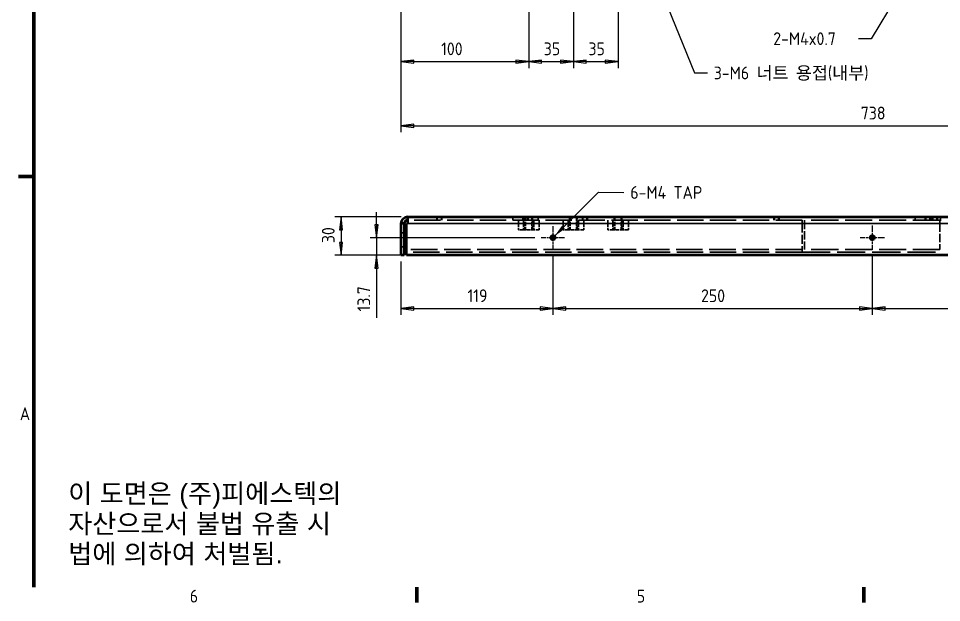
# Model space of a CAD drawing. Header units: millimetres. Extents: x 0 to 2100, y 0 to 1485.
# Drawn here: x 38 to 761, y 38 to 495 of the extents above; entities that cross this region are included whole.
import ezdxf

# ---------------------------------------------------------------- set-up
doc = ezdxf.new("R2010")
doc.units = ezdxf.units.MM
doc.header["$LTSCALE"] = 5
doc.linetypes.add('CHAIN', pattern=[0.3543, 0.2362, -0.0295, 0.0591, -0.0295])
doc.linetypes.add('DASHED', pattern=[0.2067, 0.1654, -0.0413])
doc.layers.get('0').update_dxf_attribs({"lineweight": 25})
for name, color, linetype, lineweight in [('가려진 것(ISO)', 5, 'DASHED', 35), ('가시적인 것(ISO)', 7, 'Continuous', 50), ('가시적인 좁은 것(ISO)', 1, 'Continuous', 35), ('경계(ISO)', 7, 'Continuous', 70), ('기호(ISO)', 7, 'Continuous', 25), ('중심 표식(ISO)', 1, 'Continuous', 25), ('치수(ISO)', 7, 'Continuous', 25)]:
    doc.layers.add(name, color=color, linetype=linetype, lineweight=lineweight)
doc.styles.add('ISO Proportional', font='arial.ttf')
doc.styles.add('ISO ProportionalPSTEK', font='isocp.shx')
doc.dimstyles.new('PSTEK', dxfattribs={"dimscale": 5, "dimtxt": 2, "dimasz": 2, "dimexe": 1, "dimexo": 1, "dimgap": 1, "dimtad": 1, "dimrnd": 1e-08, "dimdsep": 46, "dimtxsty": 'ISO ProportionalPSTEK', "dimblk": 'Filled-1', "dimcen": 0.09, "dimdle": 10, "dimclrd": 3, "dimclre": 3, "dimclrt": 1, "dimadec": 1, "dimazin": 2, "dimtfac": 1, "dimtmove": 0, "dimatfit": 3, "dimfxl": 0, "dimtolj": 1, "dimlwd": -1, "dimlwe": -1, "dimarcsym": 0})
doc.dimstyles.new('PSTEK$7', dxfattribs={"dimscale": 5, "dimtxt": 2, "dimasz": 2, "dimexe": 1, "dimexo": 1, "dimgap": 1, "dimtad": 1, "dimrnd": 1e-08, "dimdsep": 46, "dimtxsty": 'ISO ProportionalPSTEK', "dimblk": 'Filled-1', "dimcen": 0.09, "dimdle": 10, "dimclrd": 3, "dimclre": 3, "dimclrt": 1, "dimadec": 1, "dimazin": 2, "dimtfac": 1, "dimtmove": 0, "dimatfit": 3, "dimfxl": 0, "dimtolj": 1, "dimlwd": -1, "dimlwe": -1, "dimarcsym": 0})

# ---------------------------------------------------------------- blocks, each defined once
blk = doc.blocks.new('경계 Default Border')
at = {"layer": '경계(ISO)'}
for p, q in [((10, 74.25), (7.6, 74.25)), ((70, 10), (70, 7.6)), ((140, 10), (140, 7.6))]:
    blk.add_line(p, q, dxfattribs=at)
at = {"layer": '경계(ISO)', "flags": 128}
blk.add_lwpolyline([(10, 10), (10, 287)], dxfattribs=at)
at = {"layer": '경계(ISO)', "color": 1, "char_height": 2, "attachment_point": 7, "style": 'ISO ProportionalPSTEK'}
for s, insert in [('A', (7.81, 36.12)), ('6', (34.43, 7.58)), ('5', (104.43, 7.58))]:
    blk.add_mtext(s, dxfattribs=dict(at, insert=insert))
blk = doc.blocks.new('Filled-1')
at = {"color": 0}
for p, q in [((0, 0), (-1, 0.125)), ((-1, 0.125), (-1, -0.125)), ((-1, 0), (0, 0)), ((-1, -0.125), (0, 0))]:
    blk.add_line(p, q, dxfattribs=at)
at = {"color": 0, "flags": 128}
blk.add_lwpolyline([(-1, -0.125), (0, 0)], dxfattribs=at)
at = {"color": 0}
blk.add_solid([(-1, -0.125), (0, 0), (-1, 0.125), (-1, -0.125)], dxfattribs=at)
blk = doc.blocks.new('*D21')
at = {"layer": 'Defpoints', "color": 0}
for p in [(437.51, 590.14), (337.51, 505.3), (437.51, 461.27)]:
    blk.add_point(p, dxfattribs=at)
at = {"layer": '치수(ISO)', "color": 3}
for p, q in [((437.51, 585.14), (437.51, 456.27)), ((337.51, 500.3), (337.51, 456.27)), ((347.51, 461.27), (427.51, 461.27))]:
    blk.add_line(p, q, dxfattribs=at)
at = {"layer": '치수(ISO)', "color": 3, "xscale": 10, "yscale": 10, "zscale": 10, "rotation": 180}
blk.add_blockref('Filled-1', (337.51, 461.27), dxfattribs=at)
at = {"layer": '치수(ISO)', "color": 3, "xscale": 10, "yscale": 10, "zscale": 10}
blk.add_blockref('Filled-1', (437.51, 461.27), dxfattribs=at)
at = {"layer": '치수(ISO)', "color": 1, "insert": (368.96, 476.27), "char_height": 10, "attachment_point": 1, "style": 'ISO ProportionalPSTEK'}
blk.add_mtext('\\A1;100', dxfattribs=at)
blk = doc.blocks.new('*D22')
at = {"layer": 'Defpoints', "color": 0}
for p in [(437.51, 590.14), (472.51, 590.14), (472.51, 461.27)]:
    blk.add_point(p, dxfattribs=at)
at = {"layer": '치수(ISO)', "color": 3}
for p, q in [((437.51, 585.14), (437.51, 456.27)), ((472.51, 585.14), (472.51, 456.27)), ((447.51, 461.27), (462.51, 461.27))]:
    blk.add_line(p, q, dxfattribs=at)
at = {"layer": '치수(ISO)', "color": 3, "xscale": 10, "yscale": 10, "zscale": 10, "rotation": 180}
blk.add_blockref('Filled-1', (437.51, 461.27), dxfattribs=at)
at = {"layer": '치수(ISO)', "color": 3, "xscale": 10, "yscale": 10, "zscale": 10}
blk.add_blockref('Filled-1', (472.51, 461.27), dxfattribs=at)
at = {"layer": '치수(ISO)', "color": 1, "insert": (449.3, 476.27), "char_height": 10, "attachment_point": 1, "style": 'ISO ProportionalPSTEK'}
blk.add_mtext('\\A1;35', dxfattribs=at)
blk = doc.blocks.new('*D23')
at = {"layer": 'Defpoints', "color": 0}
for p in [(472.51, 590.14), (507.51, 590.14), (507.51, 461.27)]:
    blk.add_point(p, dxfattribs=at)
at = {"layer": '치수(ISO)', "color": 3}
for p, q in [((472.51, 585.14), (472.51, 456.27)), ((507.51, 585.14), (507.51, 456.27)), ((482.51, 461.27), (497.51, 461.27))]:
    blk.add_line(p, q, dxfattribs=at)
at = {"layer": '치수(ISO)', "color": 3, "xscale": 10, "yscale": 10, "zscale": 10, "rotation": 180}
blk.add_blockref('Filled-1', (472.51, 461.27), dxfattribs=at)
at = {"layer": '치수(ISO)', "color": 3, "xscale": 10, "yscale": 10, "zscale": 10}
blk.add_blockref('Filled-1', (507.51, 461.27), dxfattribs=at)
at = {"layer": '치수(ISO)', "color": 1, "insert": (484.3, 476.27), "char_height": 10, "attachment_point": 1, "style": 'ISO ProportionalPSTEK'}
blk.add_mtext('\\A1;35', dxfattribs=at)
blk = doc.blocks.new('*D29')
at = {"layer": 'Defpoints', "color": 0}
for p in [(456.51, 314.31), (337.51, 309.73), (456.51, 268.02)]:
    blk.add_point(p, dxfattribs=at)
at = {"layer": '치수(ISO)', "color": 3}
for p, q in [((337.51, 304.73), (337.51, 263.02)), ((456.51, 309.31), (456.51, 263.02)), ((347.51, 268.02), (446.51, 268.02))]:
    blk.add_line(p, q, dxfattribs=at)
at = {"layer": '치수(ISO)', "color": 3, "xscale": 10, "yscale": 10, "zscale": 10, "rotation": 180}
blk.add_blockref('Filled-1', (337.51, 268.02), dxfattribs=at)
at = {"layer": '치수(ISO)', "color": 3, "xscale": 10, "yscale": 10, "zscale": 10}
blk.add_blockref('Filled-1', (456.51, 268.02), dxfattribs=at)
at = {"layer": '치수(ISO)', "color": 1, "insert": (389.6, 283.02), "char_height": 10, "attachment_point": 1, "style": 'ISO ProportionalPSTEK'}
blk.add_mtext('\\A1;119', dxfattribs=at)
blk = doc.blocks.new('*D30')
at = {"layer": 'Defpoints', "color": 0}
for p in [(456.51, 314.31), (706.51, 313.93), (706.51, 268.02)]:
    blk.add_point(p, dxfattribs=at)
at = {"layer": '치수(ISO)', "color": 3}
for p, q in [((456.51, 309.31), (456.51, 263.02)), ((706.51, 308.93), (706.51, 263.02)), ((466.51, 268.02), (696.51, 268.02))]:
    blk.add_line(p, q, dxfattribs=at)
at = {"layer": '치수(ISO)', "color": 3, "xscale": 10, "yscale": 10, "zscale": 10, "rotation": 180}
blk.add_blockref('Filled-1', (456.51, 268.02), dxfattribs=at)
at = {"layer": '치수(ISO)', "color": 3, "xscale": 10, "yscale": 10, "zscale": 10}
blk.add_blockref('Filled-1', (706.51, 268.02), dxfattribs=at)
at = {"layer": '치수(ISO)', "color": 1, "insert": (572.43, 283.02), "char_height": 10, "attachment_point": 1, "style": 'ISO ProportionalPSTEK'}
blk.add_mtext('\\A1;250', dxfattribs=at)
blk = doc.blocks.new('*D31')
at = {"layer": 'Defpoints', "color": 0}
for p in [(706.51, 313.93), (956.51, 314.31), (956.51, 268.02)]:
    blk.add_point(p, dxfattribs=at)
at = {"layer": '치수(ISO)', "color": 3}
for p, q in [((706.51, 308.93), (706.51, 263.02)), ((956.51, 309.31), (956.51, 263.02)), ((716.51, 268.02), (946.51, 268.02))]:
    blk.add_line(p, q, dxfattribs=at)
at = {"layer": '치수(ISO)', "color": 3, "xscale": 10, "yscale": 10, "zscale": 10, "rotation": 180}
blk.add_blockref('Filled-1', (706.51, 268.02), dxfattribs=at)
at = {"layer": '치수(ISO)', "color": 3, "xscale": 10, "yscale": 10, "zscale": 10}
blk.add_blockref('Filled-1', (956.51, 268.02), dxfattribs=at)
at = {"layer": '치수(ISO)', "color": 1, "insert": (822.43, 283.02), "char_height": 10, "attachment_point": 1, "style": 'ISO ProportionalPSTEK'}
blk.add_mtext('\\A1;250', dxfattribs=at)
blk = doc.blocks.new('*D33')
at = {"layer": 'Defpoints', "color": 0}
for p in [(318.41, 323.43), (447.39, 323.43), (341.95, 309.73)]:
    blk.add_point(p, dxfattribs=at)
at = {"layer": '치수(ISO)', "color": 3}
for p, q in [((318.41, 333.43), (318.41, 343.43)), ((442.39, 323.43), (313.41, 323.43)), ((318.41, 323.43), (318.41, 309.73)), ((336.95, 309.73), (313.41, 309.73)), ((318.41, 299.73), (318.41, 260.73))]:
    blk.add_line(p, q, dxfattribs=at)
at = {"layer": '치수(ISO)', "color": 3, "xscale": 10, "yscale": 10, "zscale": 10}
for p, rotation in [((318.41, 323.43), 270), ((318.41, 309.73), 90)]:
    blk.add_blockref('Filled-1', p, dxfattribs=dict(at, rotation=rotation))
at = {"layer": '치수(ISO)', "color": 1, "insert": (303.41, 265.73), "char_height": 10, "attachment_point": 1, "rotation": 90, "style": 'ISO ProportionalPSTEK'}
blk.add_mtext('\\A1;13.7', dxfattribs=at)
blk = doc.blocks.new('*D59')
at = {"layer": 'Defpoints', "color": 0}
for p in [(337.51, 505.3), (1075.51, 505.3), (1075.51, 411.03)]:
    blk.add_point(p, dxfattribs=at)
at = {"layer": '치수(ISO)', "color": 3}
for p, q in [((337.51, 500.3), (337.51, 406.03)), ((1075.51, 500.3), (1075.51, 406.03)), ((347.51, 411.03), (1065.51, 411.03))]:
    blk.add_line(p, q, dxfattribs=at)
at = {"layer": '치수(ISO)', "color": 3, "xscale": 10, "yscale": 10, "zscale": 10, "rotation": 180}
blk.add_blockref('Filled-1', (337.51, 411.03), dxfattribs=at)
at = {"layer": '치수(ISO)', "color": 3, "xscale": 10, "yscale": 10, "zscale": 10}
blk.add_blockref('Filled-1', (1075.51, 411.03), dxfattribs=at)
at = {"layer": '치수(ISO)', "color": 1, "insert": (697.51, 426.03), "char_height": 10, "attachment_point": 1, "style": 'ISO ProportionalPSTEK'}
blk.add_mtext('\\A1;738', dxfattribs=at)
blk = doc.blocks.new('*D60')
at = {"layer": 'Defpoints', "color": 0}
for p in [(342.71, 339.73), (290.59, 309.73), (337.51, 309.73)]:
    blk.add_point(p, dxfattribs=at)
at = {"layer": '치수(ISO)', "color": 3}
for p, q in [((337.71, 339.73), (285.59, 339.73)), ((290.59, 329.73), (290.59, 319.73)), ((332.51, 309.73), (285.59, 309.73))]:
    blk.add_line(p, q, dxfattribs=at)
at = {"layer": '치수(ISO)', "color": 3, "xscale": 10, "yscale": 10, "zscale": 10}
for p, rotation in [((290.59, 339.73), 90), ((290.59, 309.73), 270)]:
    blk.add_blockref('Filled-1', p, dxfattribs=dict(at, rotation=rotation))
at = {"layer": '치수(ISO)', "color": 1, "insert": (275.59, 319.22), "char_height": 10, "attachment_point": 1, "rotation": 90, "style": 'ISO ProportionalPSTEK'}
blk.add_mtext('\\A1;30', dxfattribs=at)

msp = doc.modelspace()

# ---------------------------------------------------------------- linework, layer by layer
at = {"layer": '가려진 것(ISO)', "ltscale": 0.990342}
for p, q in [((365.5092, 339.7285), (365.5092, 337.1285)), ((365.8882, 337.1285), (365.8882, 339.7285)), ((369.1302, 337.1285), (369.1302, 339.7285)), ((369.5092, 337.1285), (369.5092, 339.7285)), ((425.0092, 337.1285), (425.0092, 339.7285)), ((433.0092, 339.7285), (433.0092, 337.1285)), ((433.3882, 337.1285), (433.3882, 339.7285)), ((436.6302, 337.1285), (436.6302, 339.7285)), ((437.0092, 337.1285), (437.0092, 339.7285)), ((445.0092, 337.1285), (445.0092, 339.7285)), ((479.5092, 339.7285), (479.5092, 337.1285)), ((479.8882, 337.1285), (479.8882, 339.7285)), ((483.1302, 337.1285), (483.1302, 339.7285)), ((483.5092, 337.1285), (483.5092, 339.7285)), ((629.5092, 339.7285), (629.5092, 337.1285)), ((629.8882, 337.1285), (629.8882, 339.7285)), ((633.1302, 337.1285), (633.1302, 339.7285)), ((633.5092, 337.1285), (633.5092, 339.7285)), ((740.0092, 337.1285), (740.0092, 339.7285)), ((748.0092, 339.7285), (748.0092, 337.1285)), ((748.3882, 337.1285), (748.3882, 339.7285)), ((751.6302, 337.1285), (751.6302, 339.7285)), ((752.0092, 337.1285), (752.0092, 339.7285)), ((753.5092, 339.7285), (753.5092, 337.1285)), ((753.8882, 339.7285), (753.8882, 337.1285)), ((757.1302, 339.7285), (757.1302, 337.1285)), ((757.5092, 337.1285), (757.5092, 339.7285)), ((337.5092, 327.2285), (340.1092, 327.2285)), ((337.5092, 316.2285), (340.1092, 316.2285))]:
    msp.add_line(p, q, dxfattribs=at)
at = {"layer": '가려진 것(ISO)', "ltscale": 3.809293}
for p, q in [((434.5092, 339.7285), (434.5092, 329.7285)), ((435.0507, 339.7285), (435.0507, 329.7285)), ((439.9677, 339.7285), (439.9677, 329.7285)), ((440.5092, 329.7285), (440.5092, 339.7285)), ((469.5092, 339.7285), (469.5092, 329.7285)), ((470.0507, 339.7285), (470.0507, 329.7285)), ((474.9677, 339.7285), (474.9677, 329.7285)), ((475.5092, 329.7285), (475.5092, 339.7285)), ((504.5092, 339.7285), (504.5092, 329.7285)), ((505.0507, 339.7285), (505.0507, 329.7285)), ((509.9677, 339.7285), (509.9677, 329.7285)), ((510.5092, 329.7285), (510.5092, 339.7285))]:
    msp.add_line(p, q, dxfattribs=at)
at = {"layer": '가려진 것(ISO)', "ltscale": 1.142718}
msp.add_line((760.0092, 336.7285), (760.0092, 339.7285), dxfattribs=at)
at = {"layer": '가려진 것(ISO)', "ltscale": 24.89921}
msp.add_line((651.5092, 337.1285), (342.7092, 337.1285), dxfattribs=at)
at = {"layer": '가려진 것(ISO)', "ltscale": 2.818851}
for p, q in [((429.4263, 337.1285), (429.4263, 329.7285)), ((433.4678, 337.1285), (433.4678, 329.7285)), ((441.5507, 337.1285), (441.5507, 329.7285)), ((445.5921, 337.1285), (445.5921, 329.7285)), ((464.4263, 337.1285), (464.4263, 329.7285)), ((468.4678, 337.1285), (468.4678, 329.7285)), ((476.5507, 337.1285), (476.5507, 329.7285)), ((480.5921, 337.1285), (480.5921, 329.7285)), ((499.4263, 337.1285), (499.4263, 329.7285)), ((503.4678, 337.1285), (503.4678, 329.7285)), ((511.5507, 337.1285), (511.5507, 329.7285)), ((515.5921, 337.1285), (515.5921, 329.7285))]:
    msp.add_line(p, q, dxfattribs=at)
at = {"layer": '가려진 것(ISO)', "ltscale": 1.555683}
for p, q in [((651.5092, 334.5285), (651.5092, 337.1285)), ((653.5092, 337.1285), (653.5092, 334.5285)), ((759.5092, 334.5285), (759.5092, 337.1285))]:
    msp.add_line(p, q, dxfattribs=at)
at = {"layer": '가려진 것(ISO)', "ltscale": 8.532941}
msp.add_line((651.5092, 334.5285), (651.5092, 312.1285), dxfattribs=at)
at = {"layer": '가려진 것(ISO)', "ltscale": 25.641026}
for p, q in [((759.5092, 337.1285), (653.5092, 337.1285)), ((759.5092, 314.1285), (653.5092, 314.1285))]:
    msp.add_line(p, q, dxfattribs=at)
at = {"layer": '가려진 것(ISO)', "ltscale": 7.771062}
for p, q in [((653.5092, 314.1285), (653.5092, 334.5285)), ((759.5092, 334.5285), (759.5092, 314.1285))]:
    msp.add_line(p, q, dxfattribs=at)
at = {"layer": '가려진 것(ISO)', "ltscale": 1.209612}
msp.add_line((760.0092, 336.7285), (759.5092, 336.7285), dxfattribs=at)
at = {"layer": '가려진 것(ISO)', "ltscale": 0.222108}
msp.add_line((759.5092, 336.4281), (760.0092, 336.7285), dxfattribs=at)
at = {"layer": '가려진 것(ISO)', "ltscale": 3.078996}
for p, q in [((433.4678, 329.7285), (429.4263, 329.7285)), ((441.5507, 329.7285), (433.4678, 329.7285)), ((445.5921, 329.7285), (441.5507, 329.7285)), ((468.4678, 329.7285), (464.4263, 329.7285)), ((476.5507, 329.7285), (468.4678, 329.7285)), ((480.5921, 329.7285), (476.5507, 329.7285)), ((503.4678, 329.7285), (499.4263, 329.7285)), ((511.5507, 329.7285), (503.4678, 329.7285)), ((515.5921, 329.7285), (511.5507, 329.7285))]:
    msp.add_line(p, q, dxfattribs=at)
at = {"layer": '가려진 것(ISO)', "ltscale": 25.108854}
msp.add_line((651.5092, 314.1285), (340.1092, 314.1285), dxfattribs=at)
at = {"layer": '가려진 것(ISO)', "ltscale": 24.960613}
msp.add_line((651.5092, 312.1285), (341.9477, 312.1285), dxfattribs=at)
at = {"layer": '가려진 것(ISO)', "ltscale": 26.608612}
msp.add_line((651.5092, 312.1285), (761.5092, 312.1285), dxfattribs=at)
at = {"layer": '가시적인 것(ISO)'}
for p, q in [((342.7092, 339.7285), (1070.3092, 339.7285)), ((342.7092, 339.7285), (342.7092, 334.5285)), ((337.5092, 334.5285), (337.5092, 309.7285)), ((340.1092, 334.5285), (337.5092, 334.5285)), ((340.1092, 334.5285), (340.1092, 309.7285)), ((341.9477, 334.5285), (342.7092, 334.5285)), ((341.9477, 309.7285), (341.9477, 334.5285)), ((341.9477, 312.1285), (340.1092, 312.1285)), ((340.1092, 309.7285), (337.5092, 309.7285)), ((1071.0707, 309.7285), (341.9477, 309.7285))]:
    msp.add_line(p, q, dxfattribs=at)
for centre in [(456.5092, 323.4285), (706.5092, 323.4285)]:
    msp.add_circle(centre, 1.621, dxfattribs=at)
for radius in [5.2, 2.6]:
    msp.add_arc((342.7092, 334.5285), radius, 90, 180, dxfattribs=at)
at = {"layer": '가시적인 좁은 것(ISO)'}
msp.add_line((1070.3092, 334.5285), (342.7092, 334.5285), dxfattribs=at)
for centre in [(456.5092, 323.4285), (706.5092, 323.4285)]:
    msp.add_arc(centre, 2, 350, 260, dxfattribs=at)
at = {"layer": '중심 표식(ISO)', "linetype": 'CHAIN', "ltscale": 4.054029}
for p, q in [((456.5092, 332.5495), (456.5092, 314.3075)), ((465.6302, 323.4285), (447.3882, 323.4285))]:
    msp.add_line(p, q, dxfattribs=at)
at = {"layer": '중심 표식(ISO)', "linetype": 'CHAIN', "ltscale": 4.222488}
for p, q in [((706.5092, 332.9285), (706.5092, 313.9285)), ((716.0092, 323.4285), (697.0092, 323.4285))]:
    msp.add_line(p, q, dxfattribs=at)

# ---------------------------------------------------------------- block references
at = {"xscale": 5, "yscale": 5, "zscale": 5}
msp.add_blockref('경계 Default Border', (0, 0), dxfattribs=at)

# ---------------------------------------------------------------- texts
at = {"layer": '기호(ISO)', "color": 1, "char_height": 10, "attachment_point": 1, "line_spacing_factor": 0.35, "style": 'ISO ProportionalPSTEK'}
for s, insert, width in [('{2-M4x0.7}', (628.9926, 484.2341), 61.743623), ('{3-M6 너트 용접(내부)}', (582.4193, 457.4033), 145.179975), ('{6-M4 TAP}', (517.0593, 363.8535), 67.3534)]:
    msp.add_mtext(s, dxfattribs=dict(at, insert=insert, width=width))
at = {"layer": '기호(ISO)', "color": 7, "insert": (76.9731, 130.7793), "char_height": 15.000001, "width": 256.200691, "attachment_point": 1, "line_spacing_factor": 0.944221, "style": 'ISO Proportional'}
msp.add_mtext('{\\fArial|b0|i0;이 도면은 (주)피에스텍의\\P자산으로서 불법 유출 시 \\P법에 의하여 처벌됨.}', dxfattribs=at)

# ---------------------------------------------------------------- dimensions: what is measured, and where the dimension line sits
at = {"layer": '치수(ISO)', "color": 3}
for base, p1, p2, angle, override, picture, middle in [((437.5092, 461.2683), (337.5092, 505.2986), (437.5092, 590.1401), 180, {"dimdec": 2, "dimblk2": 'Filled-1', "dimsah": 1, "dimtp": 0, "dimtm": 0, "dimtdec": 2, "dimtofl": 0, "dimatfit": 1}, '*D21', (376.9592, 461.2683)), ((472.5092, 461.2683), (437.5092, 590.1401), (472.5092, 590.1401), 180, {"dimdec": 2, "dimblk1": 'Filled-1', "dimblk2": 'Filled-1', "dimsah": 1, "dimtp": 0, "dimtm": 0, "dimtdec": 2, "dimtofl": 0, "dimatfit": 1}, '*D22', (455.0092, 461.2683)), ((507.5092, 461.2683), (472.5092, 590.1401), (507.5092, 590.1401), 180, {"dimdec": 2, "dimblk1": 'Filled-1', "dimsah": 1, "dimtp": 0, "dimtm": 0, "dimtdec": 2, "dimtofl": 0, "dimatfit": 1}, '*D23', (490.0092, 461.2683)), ((290.5926, 309.7285), (342.7092, 339.7285), (337.5092, 309.7285), 270, {"dimdec": 2, "dimtp": 0, "dimtm": 0, "dimtdec": 2, "dimtofl": 0, "dimatfit": 1}, '*D60', (290.5926, 324.7285)), ((318.4052, 323.4285), (341.9477, 309.7285), (447.3882, 323.4285), 90, {"dimdec": 2, "dimtp": 0, "dimtm": 0, "dimtdec": 2, "dimtofl": 1, "dimatfit": 1}, '*D33', (318.4052, 275.2285)), ((456.5092, 268.018), (337.5092, 309.7285), (456.5092, 314.3075), 180, {"dimdec": 2, "dimblk2": 'Filled-1', "dimsah": 1, "dimtp": 0, "dimtm": 0, "dimtdec": 2, "dimtofl": 0, "dimatfit": 1}, '*D29', (396.9592, 268.018)), ((706.5092, 268.018), (456.5092, 314.3075), (706.5092, 313.9285), 180, {"dimdec": 2, "dimblk1": 'Filled-1', "dimblk2": 'Filled-1', "dimsah": 1, "dimtp": 0, "dimtm": 0, "dimtdec": 2, "dimtofl": 0, "dimatfit": 1}, '*D30', (581.5592, 268.018)), ((956.5092, 268.018), (706.5092, 313.9285), (956.5092, 314.3075), 180, {"dimdec": 2, "dimblk1": 'Filled-1', "dimblk2": 'Filled-1', "dimsah": 1, "dimtp": 0, "dimtm": 0, "dimtdec": 2, "dimtofl": 0, "dimatfit": 1}, '*D31', (831.5592, 268.018))]:
    dim = msp.add_linear_dim(base=base, p1=p1, p2=p2, angle=angle, dimstyle='PSTEK', override=override, dxfattribs=at)
    dim.commit()
    dim.dimension.update_dxf_attribs({"geometry": picture, "text_midpoint": middle, "dimtype": 160})
dim = msp.add_linear_dim(base=(1075.5092, 411.028), p1=(337.5092, 505.2986), p2=(1075.5092, 505.2986), dimstyle='PSTEK', override={"dimdec": 2, "dimtp": 0, "dimtm": 0, "dimtdec": 2, "dimtofl": 0, "dimatfit": 1}, dxfattribs=at)
dim.commit()
dim.dimension.update_dxf_attribs({"geometry": '*D59', "text_midpoint": (706.5092, 411.028), "dimtype": 160})

# ---------------------------------------------------------------- leaders
at = {"layer": '기호(ISO)', "color": 3, "annotation_type": 0, "has_hookline": 1}
for points, hookline_direction, text_width in [([(508.4165, 597.8136), (567.4193, 452.4033), (577.4193, 452.4033)], 0, 125.3476), ([(754.5092, 560.3665), (705.7362, 479.2341), (695.7362, 479.2341)], 1, 52.2539), ([(759.5092, 535.8689), (851.3943, 393.0158), (861.3943, 393.0158)], 0, 119.317), ([(457.6554, 324.5748), (492.0534, 358.9727), (512.0593, 358.8535)], 0, 57.5984)]:
    msp.add_leader(points, dimstyle='PSTEK$7', override={"dimtad": 0}, dxfattribs=dict(at, hookline_direction=hookline_direction, text_width=text_width))

doc.saveas('drawing.dxf')
